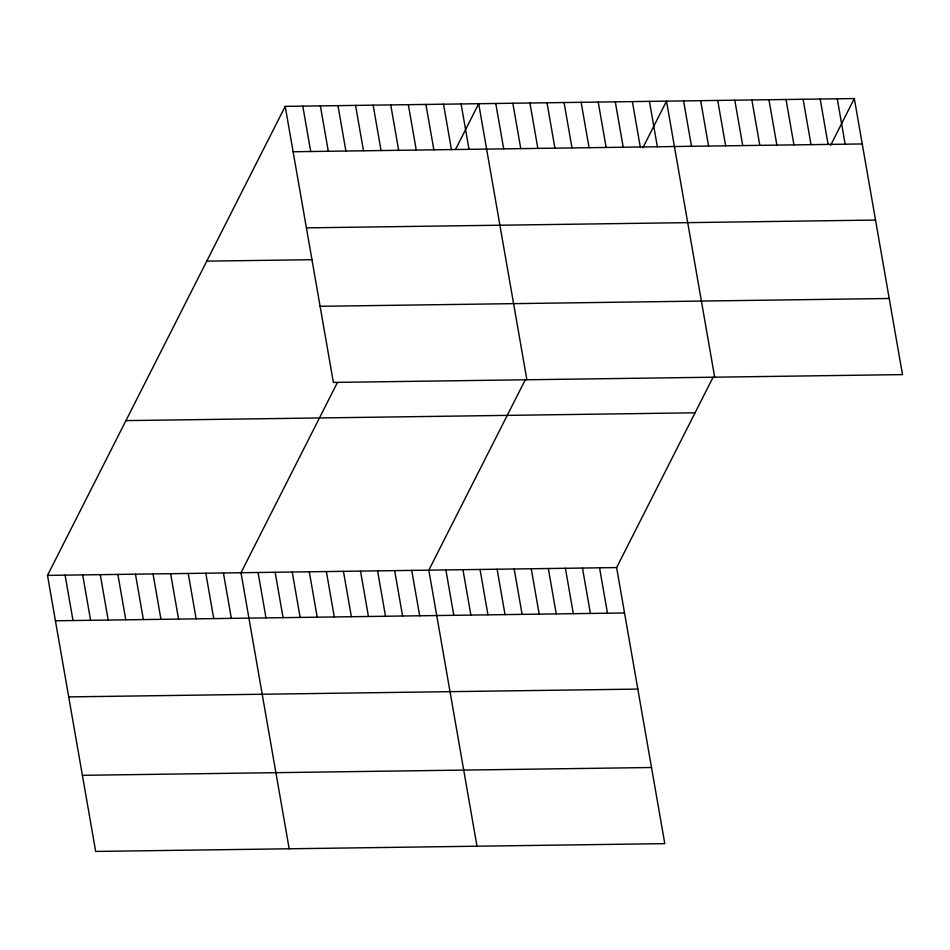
<?xml version="1.0" encoding="UTF-8"?>
<svg xmlns="http://www.w3.org/2000/svg" width="950" height="950" viewBox="0 0 950 950"><rect width="100%" height="100%" fill="white"/><g stroke="black" fill="none" stroke-linecap="round" stroke-linejoin="round"><path stroke-width="1.43" d="M713.023 377.364L616.621 567.577L664.798 843.636L95.677 851.438L47.5 575.391L285.202 106.364L854.323 98.562L902.5 374.609L333.379 382.423L285.202 106.364M337.404 382.517L241.003 572.731L289.18 848.789M455.668 149.162L478.693 103.704L526.882 379.762M525.207 379.941L428.818 570.154L476.995 846.212M642.853 147.808L666.508 101.139L714.685 377.186M830.668 145.231L854.323 98.562M293.123 151.751L862.244 143.949M306.399 227.869L875.532 220.067M206.756 261.143L312.301 259.694M320.091 306.304L889.212 298.49M125.934 420.613L695.068 412.799M47.5 575.391L616.621 567.577M55.421 620.778L624.542 612.976M68.709 696.896L637.83 689.094M82.389 775.319L651.522 767.517M837.247 98.788L845.168 144.186M820.171 99.026L828.091 144.412M803.094 99.263L811.027 144.649M786.03 99.501L793.951 144.887M768.954 99.726L776.874 145.124M751.877 99.964L759.798 145.35M734.801 100.201L742.722 145.588M717.725 100.427L725.658 145.825M700.661 100.664L708.581 146.051M683.584 100.902L691.505 146.288M649.432 101.365L657.352 146.763M632.367 101.603L640.288 146.989M615.291 101.84L623.212 147.226M598.215 102.066L606.136 147.464M581.139 102.303L589.059 147.701M564.062 102.541L571.995 147.927M546.998 102.778L554.919 148.164M529.922 103.004L537.842 148.402M599.545 567.815L607.477 613.201M512.846 103.241L520.766 148.627M582.481 568.053L590.401 613.439M495.769 103.479L503.69 148.865M565.404 568.278L573.325 613.676M548.328 568.516L556.249 613.914M461.106 103.954L469.027 149.34M531.252 568.753L539.173 614.139M443.519 104.191L451.44 149.577M514.176 568.991L522.108 614.377M425.921 104.429L433.853 149.827M497.111 569.216L505.032 614.614M408.334 104.678L416.254 150.064M480.035 569.454L487.956 614.84M390.747 104.916L398.668 150.302M462.959 569.691L470.879 615.078M373.148 105.153L381.069 150.551M445.883 569.917L453.803 615.315M355.561 105.403L363.482 150.789M337.974 105.64L345.895 151.026M411.742 570.392L419.662 615.778M320.376 105.877L328.296 151.276M394.666 570.629L402.586 616.016M302.789 106.127L310.709 151.513M377.589 570.855L385.51 616.253M360.513 571.092L368.446 616.479M343.449 571.33L351.369 616.716M326.372 571.556L334.293 616.954M309.296 571.793L317.217 617.191M292.22 572.031L300.141 617.417M275.144 572.268L283.076 617.654M258.079 572.494L266 617.892M223.416 572.969L231.337 618.367M205.817 573.218L213.738 618.604M188.231 573.456L196.151 618.842M170.632 573.693L178.564 619.091M153.045 573.942L160.966 619.329M135.458 574.18L143.379 619.566M117.859 574.418L125.792 619.816M100.272 574.667L108.193 620.053M82.686 574.904L90.606 620.291M65.087 575.142L73.007 620.54"/></g></svg>
